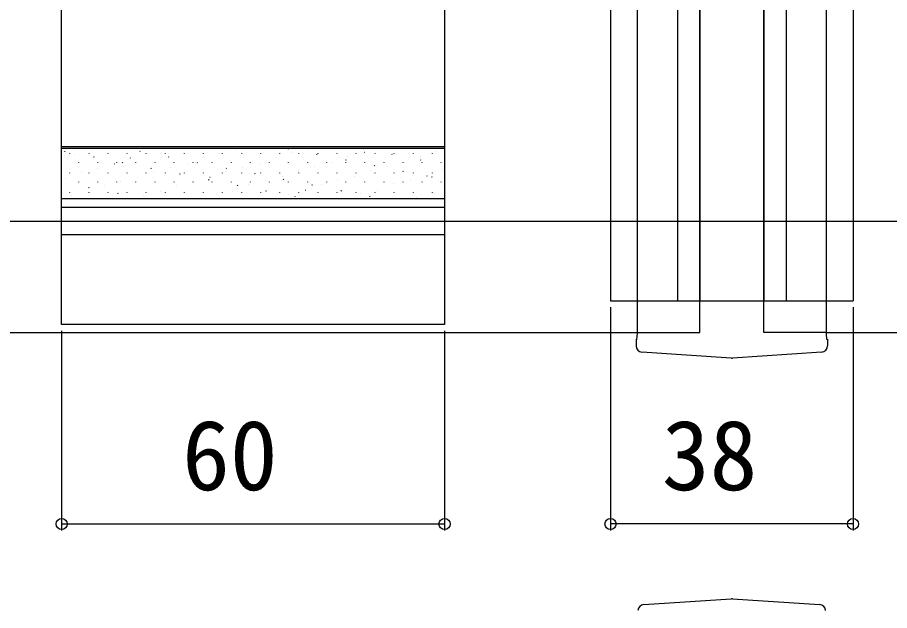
# Model space of a CAD drawing. Units: millimetres, scale not verified. Extents: x -875 to 875, y -1300 to 1292.
# Drawn here: x 46.1 to 182.7, y 691.7 to 784.7 of the extents above; entities that cross this region are included whole.
import ezdxf
from ezdxf.enums import TextEntityAlignment as Align

# ---------------------------------------------------------------- set-up
doc = ezdxf.new("R2010")
doc.units = ezdxf.units.MM
doc.header["$LTSCALE"] = 8
for name, color, linetype in [('0-4_YKK_12', 2, 'Continuous'), ('0-5_YKK_13', 4, 'Continuous'), ('0-7_YKK_D', 6, 'Continuous'), ('0-9_YSS_K', 3, 'Continuous')]:
    doc.layers.add(name, color=color, linetype=linetype)
doc.styles.add('ＭＳ ゴシック', font='')
doc.styles.get('ＭＳ ゴシック').set_extended_font_data('MS Gothic')

msp = doc.modelspace()

# ---------------------------------------------------------------- linework, layer by layer
at = {"layer": '0-4_YKK_12'}
for p, q in [((-67, 735.3), (143.152, 735.3)), ((172.848, 735.3), (824.228, 735.3))]:
    msp.add_line(p, q, dxfattribs=at)
for points in [[(143.152, 735.3), (153, 735.3), (153, 935.3)], [(172.848, 735.3), (163, 735.3), (163, 935.3)]]:
    msp.add_lwpolyline(points, dxfattribs=at)
at = {"layer": '0-5_YKK_13'}
for p, q in [((139, 930.3), (139, 740.3)), ((149.5, 930.3), (149.5, 740.3)), ((153, 930.3), (153, 740.3)), ((163, 930.3), (163, 740.3)), ((166.5, 930.3), (166.5, 740.3)), ((177, 930.3), (177, 740.3)), ((143.232, 736.481), (143.232, 899.369)), ((172.768, 899.369), (172.768, 736.481)), ((53, 756.282), (53, 764.502)), ((53, 764.502), (113, 764.502)), ((53, 764.254), (113, 764.254)), ((69.048, 763.924), (69.045, 763.933)), ((80.385, 764.001), (80.382, 764.01)), ((88.56, 764.066), (88.505, 764.149)), ((91.722, 764.077), (91.718, 764.087)), ((100.29, 764.102), (100.234, 764.185)), ((103.058, 764.154), (103.055, 764.163)), ((53.575, 763.649), (53.52, 763.733)), ((54.299, 763.358), (54.299, 763.408)), ((55.083, 763.248), (55.079, 763.258)), ((57.289, 763.358), (57.289, 763.408)), ((57.712, 763.847), (57.708, 763.857)), ((58.079, 762.765), (58.023, 762.848)), ((60.279, 763.358), (60.279, 763.408)), ((63.269, 763.358), (63.269, 763.408)), ((63.807, 762.679), (63.804, 762.688)), ((65.305, 763.685), (65.25, 763.769)), ((66.259, 763.358), (66.259, 763.408)), ((66.419, 763.325), (66.416, 763.334)), ((69.249, 763.358), (69.249, 763.408)), ((69.808, 762.801), (69.753, 762.884)), ((72.239, 763.358), (72.239, 763.408)), ((75.144, 762.756), (75.141, 762.765)), ((75.229, 763.358), (75.229, 763.408)), ((77.756, 763.402), (77.753, 763.411)), ((78.219, 763.358), (78.219, 763.408)), ((81.209, 763.358), (81.209, 763.408)), ((84.199, 763.358), (84.199, 763.408)), ((86.481, 762.832), (86.477, 762.842)), ((87.189, 763.358), (87.189, 763.408)), ((89.093, 763.478), (89.089, 763.488)), ((90.179, 763.358), (90.179, 763.408)), ((93.063, 763.181), (93.008, 763.265)), ((93.169, 763.358), (93.169, 763.408)), ((96.159, 763.358), (96.159, 763.408)), ((97.817, 762.909), (97.814, 762.918)), ((99.149, 763.358), (99.149, 763.408)), ((100.429, 763.555), (100.426, 763.564)), ((102.139, 763.358), (102.139, 763.408)), ((104.793, 763.217), (104.738, 763.301)), ((105.129, 763.358), (105.129, 763.408)), ((108.119, 763.358), (108.119, 763.408)), ((109.154, 762.986), (109.151, 762.995)), ((111.109, 763.358), (111.109, 763.408)), ((111.766, 763.632), (111.763, 763.641)), ((55.674, 761.933), (55.674, 761.983)), ((58.664, 761.933), (58.664, 761.983)), ((61.312, 761.703), (61.309, 761.712)), ((61.654, 761.933), (61.654, 761.983)), ((62.582, 761.881), (62.527, 761.964)), ((64.644, 761.933), (64.644, 761.983)), ((67.634, 761.933), (67.634, 761.983)), ((70.02, 761.181), (70.016, 761.19)), ((70.624, 761.933), (70.624, 761.983)), ((72.649, 761.78), (72.645, 761.789)), ((73.614, 761.933), (73.614, 761.983)), ((74.311, 761.916), (74.256, 762)), ((76.604, 761.933), (76.604, 761.983)), ((79.594, 761.933), (79.594, 761.983)), ((81.356, 761.257), (81.353, 761.267)), ((82.584, 761.933), (82.584, 761.983)), ((83.985, 761.856), (83.982, 761.866)), ((85.574, 761.933), (85.574, 761.983)), ((88.564, 761.933), (88.564, 761.983)), ((91.554, 761.933), (91.554, 761.983)), ((92.693, 761.334), (92.69, 761.344)), ((94.544, 761.933), (94.544, 761.983)), ((95.322, 761.933), (95.319, 761.942)), ((97.566, 762.297), (97.511, 762.38)), ((97.534, 761.933), (97.534, 761.983)), ((100.524, 761.933), (100.524, 761.983)), ((102.07, 761.413), (102.014, 761.496)), ((103.514, 761.933), (103.514, 761.983)), ((104.03, 761.411), (104.026, 761.42)), ((106.504, 761.933), (106.504, 761.983)), ((106.659, 762.01), (106.655, 762.019)), ((109.296, 762.333), (109.241, 762.416)), ((109.494, 761.933), (109.494, 761.983)), ((112.484, 761.933), (112.484, 761.983)), ((54.299, 760.318), (54.299, 760.368)), ((56.071, 760.458), (56.067, 760.468)), ((57.289, 760.318), (57.289, 760.368)), ((58.683, 761.104), (58.68, 761.114)), ((60.279, 760.318), (60.279, 760.368)), ((63.269, 760.318), (63.269, 760.368)), ((66.259, 760.318), (66.259, 760.368)), ((67.085, 760.996), (67.03, 761.079)), ((67.407, 760.535), (67.404, 760.544)), ((69.249, 760.318), (69.249, 760.368)), ((71.588, 760.112), (71.533, 760.195)), ((72.239, 760.318), (72.239, 760.368)), ((75.229, 760.318), (75.229, 760.368)), ((78.219, 760.318), (78.219, 760.368)), ((78.744, 760.611), (78.741, 760.621)), ((78.815, 761.032), (78.759, 761.115)), ((81.209, 760.318), (81.209, 760.368)), ((83.318, 760.148), (83.263, 760.231)), ((84.199, 760.318), (84.199, 760.368)), ((87.189, 760.318), (87.189, 760.368)), ((90.081, 760.688), (90.077, 760.698)), ((90.179, 760.318), (90.179, 760.368)), ((93.169, 760.318), (93.169, 760.368)), ((96.159, 760.318), (96.159, 760.368)), ((98.922, 759.789), (98.919, 759.798)), ((99.149, 760.318), (99.149, 760.368)), ((101.417, 760.765), (101.414, 760.774)), ((102.139, 760.318), (102.139, 760.368)), ((105.129, 760.318), (105.129, 760.368)), ((106.573, 760.528), (106.518, 760.612)), ((108.119, 760.318), (108.119, 760.368)), ((110.259, 759.865), (110.255, 759.875)), ((111.109, 760.318), (111.109, 760.368)), ((112.754, 760.841), (112.751, 760.851)), ((53.575, 759.482), (53.572, 759.492)), ((55.674, 758.893), (55.674, 758.943)), ((58.664, 758.893), (58.664, 758.943)), ((61.654, 758.893), (61.654, 758.943)), ((62.283, 758.96), (62.28, 758.969)), ((64.644, 758.893), (64.644, 758.943)), ((64.912, 759.559), (64.909, 759.568)), ((67.634, 758.893), (67.634, 758.943)), ((70.624, 758.893), (70.624, 758.943)), ((71.008, 758.391), (71.004, 758.4)), ((73.614, 758.893), (73.614, 758.943)), ((73.62, 759.037), (73.617, 759.046)), ((76.091, 759.227), (76.036, 759.311)), ((76.249, 759.636), (76.245, 759.645)), ((76.604, 758.893), (76.604, 758.943)), ((79.594, 758.893), (79.594, 758.943)), ((80.595, 758.343), (80.539, 758.426)), ((82.344, 758.467), (82.341, 758.477)), ((82.584, 758.893), (82.584, 758.943)), ((84.957, 759.113), (84.953, 759.123)), ((85.574, 758.893), (85.574, 758.943)), ((87.585, 759.712), (87.582, 759.722)), ((87.821, 759.263), (87.766, 759.347)), ((88.564, 758.893), (88.564, 758.943)), ((91.554, 758.893), (91.554, 758.943)), ((92.324, 758.379), (92.269, 758.462)), ((93.681, 758.544), (93.678, 758.553)), ((94.544, 758.893), (94.544, 758.943)), ((96.293, 759.19), (96.29, 759.199)), ((97.534, 758.893), (97.534, 758.943)), ((100.524, 758.893), (100.524, 758.943)), ((103.514, 758.893), (103.514, 758.943)), ((105.018, 758.621), (105.014, 758.63)), ((106.504, 758.893), (106.504, 758.943)), ((107.63, 759.267), (107.627, 759.276)), ((109.494, 758.893), (109.494, 758.943)), ((111.076, 759.644), (111.021, 759.727)), ((112.484, 758.893), (112.484, 758.943)), ((54.299, 757.278), (54.299, 757.328)), ((57.176, 757.338), (57.172, 757.347)), ((57.34, 757.962), (57.284, 758.046)), ((57.289, 757.278), (57.289, 757.328)), ((59.671, 758.314), (59.668, 758.323)), ((60.279, 757.278), (60.279, 757.328)), ((61.843, 757.078), (61.788, 757.161)), ((63.269, 757.278), (63.269, 757.328)), ((66.259, 757.278), (66.259, 757.328)), ((68.512, 757.415), (68.509, 757.424)), ((69.249, 757.278), (69.249, 757.328)), ((72.239, 757.278), (72.239, 757.328)), ((75.229, 757.278), (75.229, 757.328)), ((78.219, 757.278), (78.219, 757.328)), ((79.849, 757.491), (79.846, 757.501)), ((81.209, 757.278), (81.209, 757.328)), ((84.199, 757.278), (84.199, 757.328)), ((85.098, 757.458), (85.043, 757.542)), ((87.189, 757.278), (87.189, 757.328)), ((90.179, 757.278), (90.179, 757.328)), ((91.186, 757.568), (91.182, 757.577)), ((93.169, 757.278), (93.169, 757.328)), ((96.159, 757.278), (96.159, 757.328)), ((96.827, 757.494), (96.772, 757.578)), ((99.149, 757.278), (99.149, 757.328)), ((99.893, 757.046), (99.89, 757.055)), ((102.139, 757.278), (102.139, 757.328)), ((102.522, 757.645), (102.519, 757.654)), ((105.129, 757.278), (105.129, 757.328)), ((108.119, 757.278), (108.119, 757.328)), ((111.109, 757.278), (111.109, 757.328)), ((111.23, 757.122), (111.227, 757.132)), ((54.547, 756.739), (54.543, 756.749)), ((65.883, 756.816), (65.88, 756.825)), ((77.22, 756.892), (77.217, 756.902)), ((85.945, 756.323), (85.941, 756.332)), ((88.557, 756.969), (88.553, 756.979)), ((89.601, 756.574), (89.546, 756.657)), ((97.281, 756.4), (97.278, 756.409)), ((101.331, 756.61), (101.275, 756.693)), ((108.618, 756.476), (108.615, 756.486)), ((53, 754.976), (113, 754.976)), ((53, 750.7), (113, 750.7)), ((139, 740.3), (177, 740.3)), ((143, 734.274), (143, 734.29)), ((143, 734.274), (143.083, 734.192)), ((143, 734.274), (143, 733.226)), ((173, 734.274), (173, 734.29)), ((143, 733.213), (143, 733.226)), ((173, 733.226), (173, 733.213)), ((157.9, 731.291), (143.933, 732.224)), ((172.067, 732.224), (158.1, 731.291)), ((144.234, 692.66), (157.9, 693.571)), ((158.1, 693.571), (171.766, 692.66))]:
    msp.add_line(p, q, dxfattribs=at)
msp.add_lwpolyline([(113, 934), (113, 736.6), (53, 736.6), (53, 934)], close=True, dxfattribs=at)
for points in [[(113, 764.502), (113, 756.282), (53, 756.282)], [(172.917, 734.192), (173, 734.274), (173, 733.226)]]:
    msp.add_lwpolyline(points, dxfattribs=at)
for centre, radius, start, end in [((143.993, 733.215), 0.993, 180.11503, 265.85405), ((172.007, 733.215), 0.993, 274.14066, 359.89026), ((158, 692.074), 1.5, 86.18593, 93.81407), ((144.301, 691.662), 1, 93.81407, 176.5), ((171.699, 691.662), 1, 3.5, 86.18593)]:
    msp.add_arc(centre, radius, start, end, dxfattribs=at)
for centre, major_axis, ratio, start_param, end_param in [((143.08, 736.687), (0.013, -2.5), 0.060953, 6.2217902, 7.7711026), ((172.92, 736.687), (-0.013, -2.5), 0.060953, 4.7952681, 6.3445805), ((144, 732.722), (1, -0.045), 0.500748, 4.6558273, 4.6681227), ((158, 732.791), (0, -1.503), 0.998131, 6.2166177, 6.3497529), ((172, 732.722), (1, 0.045), 0.500748, 4.7566553, 4.7689506)]:
    msp.add_ellipse(centre, major_axis=major_axis, ratio=ratio, start_param=start_param, end_param=end_param, dxfattribs=at)
at = {"layer": '0-7_YKK_D'}
for p, q in [((139, 739.3), (139, 704.3)), ((177, 739.3), (177, 704.3)), ((53, 735.6), (53, 704.3)), ((113, 735.6), (113, 704.3)), ((53, 705.3), (113, 705.3)), ((177, 705.3), (139, 705.3))]:
    msp.add_line(p, q, dxfattribs=at)
for centre in [(53, 705.3), (113, 705.3), (139, 705.3), (177, 705.3)]:
    msp.add_circle(centre, 0.875, dxfattribs=at)
at = {"layer": '0-9_YSS_K'}
msp.add_line((-84.5, 752.8), (824.228, 752.8), dxfattribs=at)

# ---------------------------------------------------------------- texts
at = {"layer": '0-7_YKK_D', "style": 'ＭＳ ゴシック'}
for s, p in [('60', (71.878, 707.3)), ('38', (147.048, 707.3))]:
    msp.add_text(s, height=11, dxfattribs=at).set_placement(p, align=Align.BOTTOM_LEFT)

doc.saveas('drawing.dxf')
